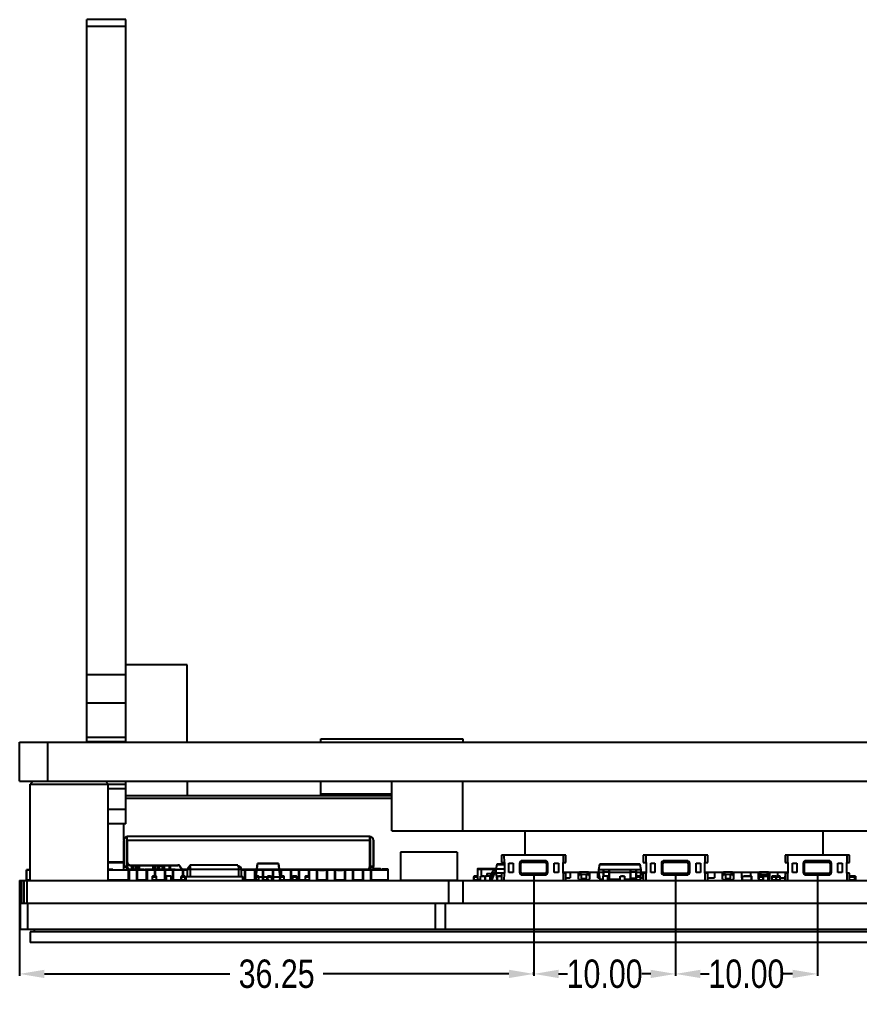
# Model space of a CAD drawing. Header units: inches. Extents: x -128 to 290, y -30 to 138.
# Drawn here: x -29.9 to 29.4, y 69.5 to 138.1 of the extents above; entities that cross this region are included whole.
import ezdxf

# ---------------------------------------------------------------- set-up
doc = ezdxf.new("R2010")
doc.units = ezdxf.units.IN
doc.header["$LTSCALE"] = 1.21
doc.header["$MEASUREMENT"] = 0
doc.header["$PDMODE"] = 3
doc.header["$PDSIZE"] = 0.3125
doc.layers.get('0').update_dxf_attribs({"linetype": 'CONTINUOUS'})
doc.layers.get('Defpoints').update_dxf_attribs({"linetype": 'CONTINUOUS'})
doc.layers.add('BODY', color=7, linetype='CONTINUOUS')
doc.layers.add('DIM', color=3, linetype='CONTINUOUS')
doc.styles.get("Standard").update_dxf_attribs({"font": 'txt', "width": 0.8})
doc.dimstyles.get("Standard").update_dxf_attribs({"dimtxt": 0.15625, "dimasz": 0.1875, "dimexe": 0.125, "dimexo": 0.0625, "dimgap": 0.09, "dimtad": 0, "dimtih": 1, "dimtoh": 1, "dimzin": 4, "dimdsep": 46, "dimtxsty": 'STANDARD', "dimblk": '_FILLED', "dimblk1": '_FILLED', "dimblk2": '_FILLED', "dimcen": 0.09, "dimazin": 1, "dimtp": 0.01, "dimtm": 0.01, "dimtfac": 1, "dimtofl": 0, "dimtmove": 0, "dimatfit": 3, "dimldrblk": '_FILLED', "dimfxl": 1, "dimtolj": 1, "dimtzin": 4, "dimarcsym": 0})

# ---------------------------------------------------------------- blocks, each defined once
blk = doc.blocks.new('_FILLED')
at = {"color": 0, "linetype": 'ByBlock'}
blk.add_solid([(0, 0), (-1, 0.167), (-1, -0.167)], dxfattribs=at)
blk = doc.blocks.new('*D24')
at = {"layer": 'Defpoints', "color": 0}
for p in [(6.38, 77.813), (16.38, 77.813), (16.38, 70.839)]:
    blk.add_point(p, dxfattribs=at)
at = {"layer": 'DIM', "color": 0, "lineweight": -2}
for p, q in [((6.38, 77.75), (6.38, 70.714)), ((16.38, 77.75), (16.38, 70.714)), ((8.13, 70.839), (8.756, 70.839)), ((14.63, 70.839), (14.003, 70.839))]:
    blk.add_line(p, q, dxfattribs=at)
at = {"layer": 'DIM', "color": 0, "lineweight": -2, "xscale": 1.75, "yscale": 1.75, "zscale": 1.75, "rotation": 180}
blk.add_blockref('_FILLED', (6.38, 70.839), dxfattribs=at)
at = {"layer": 'DIM', "color": 0, "lineweight": -2, "xscale": 1.75, "yscale": 1.75, "zscale": 1.75}
blk.add_blockref('_FILLED', (16.38, 70.839), dxfattribs=at)
at = {"layer": 'DIM', "color": 0, "insert": (11.38, 70.839), "char_height": 2, "attachment_point": 5}
blk.add_mtext('\\A1;10.00', dxfattribs=at)
blk = doc.blocks.new('*D25')
at = {"layer": 'Defpoints', "color": 0}
for p in [(16.38, 77.813), (26.38, 77.813), (26.38, 70.839)]:
    blk.add_point(p, dxfattribs=at)
at = {"layer": 'DIM', "color": 0, "lineweight": -2}
for p, q in [((16.38, 77.75), (16.38, 70.714)), ((26.38, 77.75), (26.38, 70.714)), ((18.13, 70.839), (18.756, 70.839)), ((24.63, 70.839), (24.003, 70.839))]:
    blk.add_line(p, q, dxfattribs=at)
at = {"layer": 'DIM', "color": 0, "lineweight": -2, "xscale": 1.75, "yscale": 1.75, "zscale": 1.75, "rotation": 180}
blk.add_blockref('_FILLED', (16.38, 70.839), dxfattribs=at)
at = {"layer": 'DIM', "color": 0, "lineweight": -2, "xscale": 1.75, "yscale": 1.75, "zscale": 1.75}
blk.add_blockref('_FILLED', (26.38, 70.839), dxfattribs=at)
at = {"layer": 'DIM', "color": 0, "insert": (21.38, 70.839), "char_height": 2, "attachment_point": 5}
blk.add_mtext('\\A1;10.00', dxfattribs=at)
blk = doc.blocks.new('*D26')
at = {"layer": 'Defpoints', "color": 0}
for p in [(-29.87, 77.413), (6.38, 70.839), (6.38, 70.714)]:
    blk.add_point(p, dxfattribs=at)
at = {"layer": 'DIM', "color": 0, "lineweight": -2}
for p, q in [((-29.87, 77.35), (-29.87, 70.714)), ((-28.12, 70.839), (-15.035, 70.839)), ((4.63, 70.839), (-8.455, 70.839)), ((6.38, 70.777), (6.38, 70.964))]:
    blk.add_line(p, q, dxfattribs=at)
at = {"layer": 'DIM', "color": 0, "lineweight": -2, "xscale": 1.75, "yscale": 1.75, "zscale": 1.75, "rotation": 180}
blk.add_blockref('_FILLED', (-29.87, 70.839), dxfattribs=at)
at = {"layer": 'DIM', "color": 0, "lineweight": -2, "xscale": 1.75, "yscale": 1.75, "zscale": 1.75}
blk.add_blockref('_FILLED', (6.38, 70.839), dxfattribs=at)
at = {"layer": 'DIM', "color": 0, "insert": (-11.745, 70.839), "char_height": 2, "attachment_point": 5}
blk.add_mtext('\\A1;36.25', dxfattribs=at)

msp = doc.modelspace()

# ---------------------------------------------------------------- linework, layer by layer
at = {"color": 7, "linetype": 'Continuous'}
for p, q in [((-25.12, 87.163), (-25.12, 138.089)), ((-22.37, 138.089), (-25.12, 138.089)), ((-22.37, 87.163), (-22.37, 138.089)), ((-22.37, 137.589), (-25.12, 137.589)), ((-18.06, 92.613), (-22.37, 92.613)), ((-18.06, 87.163), (-18.06, 92.613)), ((-22.37, 91.91), (-25.12, 91.91)), ((-22.37, 89.91), (-25.12, 89.91)), ((-29.87, 84.413), (-29.87, 87.163)), ((-29.87, 87.163), (62.63, 87.163)), ((-27.87, 84.413), (-27.87, 87.163)), ((-25.12, 87.513), (-22.37, 87.513)), ((-25.12, 87.213), (-22.37, 87.213)), ((-8.62, 87.163), (-8.62, 87.413)), ((-8.62, 87.413), (1.38, 87.413)), ((1.38, 87.413), (1.38, 87.163)), ((-29.87, 84.413), (62.63, 84.413)), ((-28.92, 84.413), (-29.12, 84.213)), ((-23.82, 84.413), (-23.62, 84.213)), ((-22.37, 81.413), (-22.37, 84.413)), ((-18.06, 84.413), (-18.06, 83.413)), ((-8.62, 83.413), (-8.62, 84.413)), ((-3.62, 80.913), (-3.62, 84.413)), ((1.38, 80.913), (1.38, 84.413)), ((-29.12, 77.413), (-29.12, 84.213)), ((-29.12, 84.213), (-22.37, 84.213)), ((-23.62, 77.413), (-23.62, 84.213)), ((-23.62, 83.913), (-22.37, 83.913)), ((-22.37, 83.413), (-3.62, 83.413)), ((-22.37, 83.213), (-3.62, 83.213)), ((-8.62, 83.533), (-3.62, 83.533)), ((-22.37, 82.413), (-23.62, 82.413)), ((-22.37, 81.413), (-23.62, 81.413)), ((-22.52, 80.29), (-22.52, 81.413)), ((-3.62, 80.913), (36.38, 80.913)), ((5.78, 79.213), (5.78, 80.913)), ((26.78, 79.213), (26.78, 80.913)), ((-22.525, 80.263), (-22.525, 78.351)), ((-22.52, 78.178), (-22.52, 80.228)), ((-22.325, 80.263), (-22.325, 78.413)), ((-22.32, 80.228), (-22.32, 78.213)), ((-22.275, 80.477), (-22.275, 80.513)), ((-5.175, 80.513), (-22.275, 80.513)), ((-22.275, 80.313), (-22.275, 80.477)), ((-22.275, 78.713), (-22.275, 80.313)), ((-22.275, 80.263), (-5.175, 80.263)), ((-22.27, 78.378), (-22.27, 80.313)), ((-5.17, 80.228), (-22.27, 80.228)), ((-5.175, 80.513), (-5.175, 80.478)), ((-5.175, 80.478), (-5.17, 80.478)), ((-5.175, 80.478), (-5.175, 80.313)), ((-5.175, 80.313), (-5.175, 78.413)), ((-5.17, 78.378), (-5.17, 80.478)), ((-5.125, 78.351), (-5.125, 80.263)), ((-5.12, 78.213), (-5.12, 80.228)), ((-4.925, 80.263), (-4.925, 78.413)), ((-4.92, 78.143), (-4.92, 80.228)), ((0.995, 79.413), (-3.007, 79.413)), ((-3.007, 79.413), (-3.007, 77.438)), ((0.995, 79.413), (0.995, 77.438)), ((8.655, 79.213), (4.105, 79.213)), ((4.105, 79.213), (4.105, 78.685)), ((4.31, 78.685), (4.305, 79.213)), ((8.455, 79.213), (8.449, 78.685)), ((8.655, 78.685), (8.655, 79.213)), ((18.655, 79.213), (14.105, 79.213)), ((14.105, 79.213), (14.105, 78.685)), ((14.31, 78.685), (14.305, 79.213)), ((18.455, 79.213), (18.449, 78.685)), ((18.655, 78.685), (18.655, 79.213)), ((28.655, 79.213), (24.105, 79.213)), ((24.105, 79.213), (24.105, 78.685)), ((24.31, 78.685), (24.305, 79.213)), ((28.455, 79.213), (28.449, 78.685)), ((28.655, 78.685), (28.655, 79.213)), ((-29.375, 77.448), (-29.375, 78.178)), ((-29.12, 78.178), (-29.375, 78.178)), ((-22.525, 78.713), (-23.62, 78.713)), ((-23.62, 78.696), (-22.525, 78.696)), ((-23.62, 78.213), (-23.291, 78.213)), ((-23.62, 78.178), (-21.622, 78.178)), ((-23.418, 78.213), (-23.418, 78.178)), ((-23.291, 78.178), (-23.291, 78.213)), ((-22.325, 78.413), (-22.525, 78.413)), ((-22.525, 78.213), (-22.525, 78.351)), ((-22.52, 78.378), (-22.32, 78.378)), ((-22.335, 78.178), (-22.335, 78.213)), ((-22.335, 78.213), (-21.099, 78.213)), ((-22.33, 78.178), (-22.33, 78.143)), ((-22.275, 78.713), (-22.32, 78.713)), ((-22.32, 78.696), (-22.274, 78.696)), ((-22.274, 78.678), (-22.274, 78.413)), ((-22.18, 77.448), (-22.18, 78.178)), ((-22.16, 78.178), (-22.16, 78.213)), ((-22.155, 78.178), (-22.155, 77.413)), ((-22.075, 78.513), (-18.715, 78.513)), ((-22.07, 78.478), (-18.71, 78.478)), ((-21.957, 78.478), (-21.957, 78.223)), ((-21.863, 78.223), (-21.957, 78.223)), ((-21.954, 78.223), (-21.954, 78.478)), ((-21.953, 78.218), (-21.954, 78.223)), ((-21.953, 78.468), (-21.953, 78.213)), ((-21.867, 78.468), (-21.953, 78.468)), ((-21.95, 78.468), (-21.95, 78.213)), ((-21.867, 78.478), (-21.867, 78.223)), ((-21.864, 78.223), (-21.864, 78.478)), ((-21.863, 78.218), (-21.864, 78.223)), ((-21.863, 78.468), (-21.863, 78.213)), ((-21.637, 78.468), (-21.863, 78.468)), ((-21.86, 78.468), (-21.86, 78.213)), ((-21.666, 78.478), (-21.666, 78.223)), ((-21.662, 78.468), (-21.655, 78.478)), ((-21.662, 78.213), (-21.662, 78.468)), ((-21.649, 78.473), (-21.648, 78.468)), ((-21.648, 78.468), (-21.648, 78.213)), ((-21.637, 78.478), (-21.637, 78.223)), ((-21.633, 78.223), (-21.637, 78.223)), ((-21.633, 78.213), (-21.633, 78.468)), ((-21.483, 78.468), (-21.633, 78.468)), ((-21.623, 78.478), (-21.623, 78.213)), ((-21.61, 78.213), (-21.61, 77.413)), ((-21.606, 78.178), (-20.352, 78.178)), ((-21.605, 77.413), (-21.605, 78.178)), ((-21.59, 78.178), (-21.59, 77.448)), ((-21.483, 78.213), (-21.483, 78.477)), ((-21.483, 78.463), (-21.47, 78.463)), ((-21.47, 78.453), (-21.483, 78.453)), ((-21.47, 78.478), (-21.47, 78.223)), ((-21.449, 78.223), (-21.47, 78.223)), ((-21.46, 78.223), (-21.46, 78.478)), ((-21.46, 78.213), (-21.46, 78.223)), ((-21.449, 78.213), (-21.449, 78.478)), ((-21.445, 78.478), (-21.445, 78.213)), ((-21.435, 78.178), (-21.435, 78.213)), ((-21.43, 78.143), (-21.43, 78.178)), ((-21.099, 78.178), (-21.099, 78.213)), ((-21.065, 78.178), (-21.065, 78.213)), ((-21.065, 78.213), (-20.165, 78.213)), ((-21.06, 78.178), (-21.06, 78.143)), ((-20.91, 77.448), (-20.91, 78.178)), ((-20.89, 78.178), (-20.89, 78.213)), ((-20.885, 78.178), (-20.885, 77.413)), ((-20.445, 78.213), (-20.445, 78.478)), ((-20.4, 78.468), (-20.445, 78.468)), ((-20.404, 78.473), (-20.407, 78.476)), ((-20.403, 78.468), (-20.404, 78.473)), ((-20.403, 78.213), (-20.403, 78.468)), ((-20.4, 78.213), (-20.4, 78.468)), ((-20.34, 78.213), (-20.34, 77.72)), ((-20.336, 78.178), (-19.082, 78.178)), ((-20.335, 77.718), (-20.335, 78.178)), ((-20.32, 78.178), (-20.32, 77.718)), ((-20.319, 78.478), (-20.319, 78.223)), ((-20.315, 78.223), (-20.319, 78.223)), ((-20.316, 78.223), (-20.316, 78.478)), ((-20.315, 78.218), (-20.316, 78.223)), ((-20.315, 78.468), (-20.315, 78.213)), ((-20.001, 78.468), (-20.315, 78.468)), ((-20.312, 78.468), (-20.312, 78.213)), ((-20.165, 78.178), (-20.165, 78.213)), ((-20.16, 78.143), (-20.16, 78.178)), ((-20.118, 78.478), (-20.118, 78.223)), ((-20.114, 78.468), (-20.107, 78.478)), ((-20.114, 78.188), (-20.114, 78.468)), ((-20.114, 78.188), (-20.001, 78.188)), ((-20.1, 78.188), (-20.107, 78.178)), ((-20.1, 78.468), (-20.1, 78.188)), ((-20.005, 78.477), (-20.008, 78.478)), ((-20.001, 78.468), (-20.005, 78.477)), ((-20.001, 78.188), (-20.001, 78.468)), ((-20.001, 78.463), (-19.807, 78.463)), ((-19.8, 78.453), (-20.001, 78.453)), ((-20.001, 78.213), (-19.97, 78.213)), ((-19.97, 78.178), (-19.97, 78.213)), ((-19.97, 78.203), (-19.824, 78.203)), ((-19.824, 78.193), (-19.97, 78.193)), ((-19.828, 78.178), (-19.828, 78.213)), ((-19.803, 78.462), (-19.807, 78.463)), ((-19.8, 78.453), (-19.803, 78.462)), ((-19.8, 78.213), (-19.8, 78.453)), ((-19.795, 78.178), (-19.795, 78.213)), ((-19.795, 78.213), (-18.895, 78.213)), ((-19.79, 78.178), (-19.79, 78.143)), ((-19.789, 78.213), (-19.789, 78.468)), ((-19.687, 78.468), (-19.789, 78.468)), ((-19.691, 78.473), (-19.693, 78.476)), ((-19.69, 78.468), (-19.691, 78.473)), ((-19.69, 78.213), (-19.69, 78.468)), ((-19.687, 78.468), (-19.687, 78.213)), ((-19.64, 77.448), (-19.64, 78.178)), ((-19.62, 78.178), (-19.62, 78.213)), ((-19.615, 78.178), (-19.615, 77.413)), ((-19.288, 78.213), (-19.288, 78.416)), ((-19.268, 78.416), (-19.288, 78.416)), ((-19.283, 78.213), (-19.283, 78.381)), ((-19.283, 78.381), (-19.268, 78.381)), ((-19.268, 78.233), (-19.268, 78.478)), ((-19.263, 78.478), (-19.263, 78.213)), ((-19.07, 78.213), (-19.07, 77.413)), ((-19.07, 78.178), (-18.023, 78.178)), ((-19.065, 77.413), (-19.065, 78.178)), ((-19.05, 78.178), (-19.05, 77.448)), ((-18.895, 78.178), (-18.895, 78.213)), ((-18.895, 78.198), (-18.525, 78.198)), ((-18.89, 78.143), (-18.89, 78.178)), ((-18.868, 78.178), (-18.868, 78.198)), ((-18.863, 78.198), (-18.863, 78.178)), ((-18.787, 78.178), (-18.787, 78.198)), ((-18.787, 78.188), (-18.783, 78.188)), ((-18.783, 78.198), (-18.783, 78.188)), ((-18.558, 78.178), (-18.558, 78.198)), ((-18.525, 78.178), (-18.525, 78.213)), ((-18.525, 78.213), (-4.925, 78.213)), ((-18.52, 78.178), (-18.52, 78.143)), ((-18.468, 78.244), (-18.468, 78.213)), ((-18.463, 78.239), (-18.463, 78.213)), ((-18.37, 77.718), (-18.37, 78.178)), ((-18.35, 78.178), (-18.35, 78.213)), ((-18.345, 78.178), (-18.345, 77.718)), ((-18.02, 77.713), (-18.02, 78.213)), ((-17.874, 78.513), (-17.874, 78.398)), ((-14.474, 78.513), (-17.874, 78.513)), ((-17.82, 77.713), (-17.82, 78.413)), ((-14.474, 78.513), (-14.474, 78.413)), ((-14.474, 78.413), (-14.42, 78.413)), ((-14.42, 77.713), (-14.42, 78.413)), ((-14.22, 77.713), (-14.22, 78.213)), ((-14.213, 78.178), (-14.002, 78.178)), ((-13.99, 78.213), (-13.99, 77.413)), ((-13.99, 78.178), (-12.732, 78.178)), ((-13.985, 77.413), (-13.985, 78.178)), ((-13.97, 78.178), (-13.97, 77.448)), ((-13.815, 78.178), (-13.815, 78.213)), ((-13.81, 78.143), (-13.81, 78.178)), ((-13.445, 78.178), (-13.445, 78.213)), ((-13.44, 78.178), (-13.44, 78.143)), ((-13.29, 77.708), (-13.29, 78.178)), ((-13.27, 78.178), (-13.27, 78.213)), ((-13.265, 78.178), (-13.265, 77.718)), ((-12.72, 78.213), (-12.72, 77.413)), ((-12.72, 78.178), (-11.462, 78.178)), ((-12.715, 77.413), (-12.715, 78.178)), ((-12.7, 78.178), (-12.7, 77.448)), ((-12.545, 78.178), (-12.545, 78.213)), ((-12.54, 78.143), (-12.54, 78.178)), ((-12.426, 78.613), (-12.288, 78.613)), ((-12.175, 78.178), (-12.175, 78.213)), ((-12.17, 78.178), (-12.17, 78.143)), ((-12.02, 77.448), (-12.02, 78.178)), ((-12, 78.178), (-12, 78.213)), ((-11.995, 78.178), (-11.995, 77.413)), ((-11.45, 78.213), (-11.45, 77.718)), ((-11.45, 78.178), (-10.192, 78.178)), ((-11.445, 77.718), (-11.445, 78.178)), ((-11.43, 78.178), (-11.43, 77.718)), ((-11.275, 78.178), (-11.275, 78.213)), ((-11.27, 78.143), (-11.27, 78.178)), ((-10.905, 78.178), (-10.905, 78.213)), ((-10.9, 78.178), (-10.9, 78.143)), ((-10.75, 77.448), (-10.75, 78.178)), ((-10.73, 78.178), (-10.73, 78.213)), ((-10.725, 78.178), (-10.725, 77.413)), ((-10.18, 78.213), (-10.18, 77.413)), ((-10.18, 78.178), (-8.922, 78.178)), ((-10.175, 77.413), (-10.175, 78.178)), ((-10.16, 78.178), (-10.16, 77.448)), ((-10.005, 78.178), (-10.005, 78.213)), ((-10, 78.143), (-10, 78.178)), ((-9.635, 78.178), (-9.635, 78.213)), ((-9.63, 78.178), (-9.63, 78.143)), ((-9.48, 77.718), (-9.48, 78.178)), ((-9.46, 78.178), (-9.46, 78.213)), ((-9.455, 78.178), (-9.455, 77.718)), ((-8.91, 78.213), (-8.91, 77.413)), ((-8.91, 78.178), (-7.652, 78.178)), ((-8.905, 77.413), (-8.905, 78.178)), ((-8.89, 78.178), (-8.89, 77.448)), ((-8.735, 78.178), (-8.735, 78.213)), ((-8.73, 78.143), (-8.73, 78.178)), ((-8.365, 78.178), (-8.365, 78.213)), ((-8.36, 78.178), (-8.36, 78.143)), ((-8.21, 77.448), (-8.21, 78.178)), ((-8.19, 78.178), (-8.19, 78.213)), ((-8.185, 78.178), (-8.185, 77.413)), ((-7.64, 78.213), (-7.64, 77.413)), ((-7.64, 78.178), (-6.382, 78.178)), ((-7.635, 77.413), (-7.635, 78.178)), ((-7.62, 78.178), (-7.62, 77.448)), ((-7.465, 78.178), (-7.465, 78.213)), ((-7.46, 78.143), (-7.46, 78.178)), ((-7.095, 78.178), (-7.095, 78.213)), ((-7.09, 78.178), (-7.09, 78.143)), ((-6.94, 77.448), (-6.94, 78.178)), ((-6.92, 78.178), (-6.92, 78.213)), ((-6.915, 78.178), (-6.915, 77.413)), ((-6.37, 78.213), (-6.37, 77.413)), ((-6.37, 78.178), (-5.112, 78.178)), ((-6.365, 77.413), (-6.365, 78.178)), ((-6.35, 78.178), (-6.35, 77.448)), ((-6.195, 78.178), (-6.195, 78.213)), ((-6.19, 78.143), (-6.19, 78.178)), ((-5.825, 78.178), (-5.825, 78.213)), ((-5.82, 78.178), (-5.82, 78.143)), ((-5.67, 77.448), (-5.67, 78.178)), ((-5.65, 78.178), (-5.65, 78.213)), ((-5.645, 78.178), (-5.645, 77.413)), ((-5.125, 78.238), (-5.231, 78.238)), ((-4.925, 78.413), (-5.125, 78.413)), ((-5.125, 78.213), (-5.125, 78.351)), ((-5.12, 78.378), (-4.92, 78.378)), ((-5.1, 78.213), (-5.1, 77.413)), ((-5.1, 78.178), (-3.875, 78.178)), ((-5.095, 77.413), (-5.095, 78.178)), ((-5.08, 78.178), (-5.08, 77.448)), ((-4.925, 78.178), (-4.925, 78.213)), ((-4.711, 78.238), (-4.92, 78.238)), ((-4.92, 78.208), (-4.711, 78.208)), ((-4.441, 78.248), (-4.711, 78.248)), ((-4.711, 78.248), (-4.711, 78.238)), ((-4.711, 78.238), (-4.711, 78.218)), ((-4.711, 78.218), (-4.411, 78.218)), ((-4.711, 78.218), (-4.711, 78.178)), ((-4.441, 78.248), (-4.441, 78.218)), ((-4.441, 78.218), (-4.441, 78.178)), ((-4.411, 78.178), (-4.411, 78.218)), ((-3.875, 78.213), (-4.325, 78.213)), ((-4.325, 78.178), (-4.325, 78.213)), ((-3.875, 78.178), (-3.875, 78.213)), ((-3.875, 77.448), (-3.875, 78.178)), ((-3.87, 77.413), (-3.87, 78.178)), ((2.41, 78.218), (2.71, 78.218)), ((2.41, 78.218), (2.41, 77.718)), ((2.71, 78.248), (2.44, 78.248)), ((2.44, 78.218), (2.44, 78.248)), ((2.44, 77.708), (2.44, 78.218)), ((2.71, 78.238), (2.71, 78.248)), ((3.71, 78.238), (2.71, 78.238)), ((2.71, 78.218), (2.71, 78.238)), ((2.71, 77.738), (2.71, 78.218)), ((2.71, 78.208), (3.707, 78.208)), ((3.707, 78.163), (3.668, 78.163)), ((3.668, 78.153), (3.668, 78.163)), ((3.771, 78.543), (3.707, 78.213)), ((3.707, 78.213), (3.707, 77.963)), ((3.732, 78.213), (3.707, 78.213)), ((3.714, 78.248), (3.71, 78.248)), ((3.71, 78.248), (3.71, 78.238)), ((3.71, 78.238), (3.71, 78.227)), ((3.732, 78.213), (3.796, 78.543)), ((4.312, 78.213), (3.732, 78.213)), ((3.732, 77.963), (3.732, 78.213)), ((3.771, 78.543), (3.796, 78.543)), ((4.311, 78.563), (3.796, 78.563)), ((3.796, 78.543), (3.796, 78.563)), ((3.796, 78.543), (4.311, 78.543)), ((4.105, 78.685), (4.31, 78.685)), ((4.31, 78.685), (4.31, 77.941)), ((4.63, 78.638), (4.93, 78.638)), ((4.63, 77.988), (4.63, 78.638)), ((4.93, 78.638), (4.93, 77.988)), ((5.38, 78.613), (5.48, 78.613)), ((5.38, 78.613), (5.38, 78.013)), ((5.48, 78.013), (5.48, 78.613)), ((7.18, 78.813), (5.58, 78.813)), ((5.58, 78.713), (5.58, 78.813)), ((5.58, 78.713), (7.18, 78.713)), ((7.18, 78.813), (7.18, 78.713)), ((7.28, 78.613), (7.38, 78.613)), ((7.28, 78.613), (7.28, 78.013)), ((7.38, 78.013), (7.38, 78.613)), ((7.83, 78.638), (8.13, 78.638)), ((7.83, 77.988), (7.83, 78.638)), ((8.13, 78.638), (8.13, 77.988)), ((8.448, 78.685), (8.655, 78.685)), ((8.448, 77.941), (8.448, 78.685)), ((11.027, 78.543), (10.953, 78.163)), ((10.953, 78.163), (10.953, 78.013)), ((10.978, 78.163), (10.953, 78.163)), ((10.978, 78.163), (11.052, 78.543)), ((13.928, 78.163), (10.978, 78.163)), ((10.978, 78.013), (10.978, 78.163)), ((11.027, 78.543), (11.052, 78.543)), ((13.855, 78.563), (11.052, 78.563)), ((11.052, 78.543), (11.052, 78.563)), ((11.052, 78.543), (13.855, 78.543)), ((11.313, 77.738), (11.313, 78.163)), ((11.693, 78.163), (11.693, 77.523)), ((13.213, 77.523), (13.213, 78.163)), ((13.593, 78.163), (13.593, 77.523)), ((13.855, 78.563), (13.855, 78.543)), ((13.855, 78.543), (13.929, 78.163)), ((13.855, 78.543), (13.88, 78.543)), ((13.953, 78.163), (13.88, 78.543)), ((13.928, 78.163), (13.928, 78.013)), ((13.953, 78.163), (13.929, 78.163)), ((13.953, 78.013), (13.953, 78.163)), ((14.105, 78.685), (14.31, 78.685)), ((14.31, 78.685), (14.31, 77.941)), ((14.63, 78.638), (14.93, 78.638)), ((14.63, 77.988), (14.63, 78.638)), ((14.93, 78.638), (14.93, 77.988)), ((15.38, 78.613), (15.48, 78.613)), ((15.38, 78.613), (15.38, 78.013)), ((15.48, 78.013), (15.48, 78.613)), ((17.18, 78.813), (15.58, 78.813)), ((15.58, 78.713), (15.58, 78.813)), ((15.58, 78.713), (17.18, 78.713)), ((17.18, 78.813), (17.18, 78.713)), ((17.28, 78.613), (17.38, 78.613)), ((17.28, 78.613), (17.28, 78.013)), ((17.38, 78.013), (17.38, 78.613)), ((17.83, 78.638), (18.13, 78.638)), ((17.83, 77.988), (17.83, 78.638)), ((18.13, 78.638), (18.13, 77.988)), ((18.448, 78.685), (18.655, 78.685)), ((18.448, 77.941), (18.448, 78.685)), ((24.105, 78.685), (24.31, 78.685)), ((24.31, 78.685), (24.31, 77.941)), ((24.63, 78.638), (24.93, 78.638)), ((24.63, 77.988), (24.63, 78.638)), ((24.93, 78.638), (24.93, 77.988)), ((25.38, 78.613), (25.48, 78.613)), ((25.38, 78.613), (25.38, 78.013)), ((25.48, 78.013), (25.48, 78.613)), ((27.18, 78.813), (25.58, 78.813)), ((25.58, 78.713), (25.58, 78.813)), ((25.58, 78.713), (27.18, 78.713)), ((27.18, 78.813), (27.18, 78.713)), ((27.28, 78.613), (27.38, 78.613)), ((27.28, 78.613), (27.28, 78.013)), ((27.38, 78.013), (27.38, 78.613)), ((27.83, 78.638), (28.13, 78.638)), ((27.83, 77.988), (27.83, 78.638)), ((28.13, 78.638), (28.13, 77.988)), ((28.448, 78.685), (28.655, 78.685)), ((28.448, 77.941), (28.448, 78.685)), ((-29.37, 77.413), (-29.37, 78.143)), ((-29.12, 78.143), (-29.37, 78.143)), ((-22.33, 78.143), (-23.62, 78.143)), ((-21.06, 78.143), (-21.43, 78.143)), ((-20.518, 77.687), (-20.518, 77.443)), ((-20.518, 77.687), (-20.213, 77.687)), ((-20.488, 77.687), (-20.488, 77.718)), ((-20.244, 77.718), (-20.488, 77.718)), ((-20.488, 77.443), (-20.488, 77.687)), ((-20.422, 77.718), (-20.422, 77.72)), ((-20.422, 77.72), (-20.315, 77.72)), ((-20.378, 77.718), (-20.378, 77.72)), ((-20.36, 77.72), (-20.36, 77.718)), ((-20.315, 77.72), (-20.315, 77.718)), ((-20.244, 77.718), (-20.244, 77.687)), ((-20.244, 77.687), (-20.244, 77.443)), ((-20.213, 77.443), (-20.213, 77.687)), ((-19.79, 78.143), (-20.16, 78.143)), ((-19.504, 77.413), (-19.504, 77.738)), ((-19.174, 77.738), (-19.504, 77.738)), ((-19.412, 77.738), (-19.412, 77.748)), ((-19.412, 77.748), (-19.254, 77.748)), ((-19.408, 77.738), (-19.408, 77.748)), ((-19.258, 77.738), (-19.258, 77.748)), ((-19.254, 77.738), (-19.254, 77.748)), ((-19.174, 77.413), (-19.174, 77.738)), ((-18.52, 78.143), (-18.89, 78.143)), ((-18.492, 77.687), (-18.492, 77.443)), ((-18.492, 77.687), (-18.187, 77.687)), ((-18.462, 77.687), (-18.462, 77.718)), ((-18.218, 77.718), (-18.462, 77.718)), ((-18.462, 77.443), (-18.462, 77.687)), ((-18.396, 77.718), (-18.396, 77.72)), ((-18.396, 77.72), (-18.289, 77.72)), ((-18.352, 77.718), (-18.352, 77.72)), ((-18.334, 77.72), (-18.334, 77.718)), ((-18.289, 77.72), (-18.289, 77.718)), ((-18.218, 77.718), (-18.218, 77.687)), ((-18.218, 77.687), (-18.218, 77.443)), ((-18.187, 77.443), (-18.187, 77.687)), ((-18.12, 77.413), (-18.12, 77.713)), ((-18.12, 77.713), (-14.12, 77.713)), ((-14.12, 77.413), (-14.12, 77.713)), ((-13.44, 78.143), (-13.81, 78.143)), ((-13.298, 77.687), (-13.298, 77.443)), ((-13.298, 77.687), (-13.298, 77.443)), ((-13.298, 77.687), (-12.993, 77.687)), ((-13.268, 77.687), (-13.268, 77.718)), ((-13.024, 77.718), (-13.268, 77.718)), ((-13.268, 77.443), (-13.268, 77.687)), ((-13.203, 77.718), (-13.203, 77.72)), ((-13.203, 77.72), (-13.089, 77.72)), ((-13.196, 77.72), (-13.196, 77.718)), ((-13.195, 77.72), (-13.195, 77.718)), ((-13.186, 77.72), (-13.186, 77.718)), ((-13.177, 77.718), (-13.177, 77.72)), ((-13.089, 77.72), (-13.089, 77.718)), ((-13.024, 77.718), (-13.024, 77.687)), ((-13.024, 77.687), (-13.024, 77.443)), ((-12.993, 77.443), (-12.993, 77.687)), ((-12.17, 78.143), (-12.54, 78.143)), ((-12.421, 77.413), (-12.421, 77.738)), ((-12.421, 77.738), (-12.091, 77.738)), ((-12.308, 77.513), (-12.408, 77.513)), ((-12.34, 77.738), (-12.34, 77.748)), ((-12.34, 77.748), (-12.182, 77.748)), ((-12.261, 77.738), (-12.261, 77.748)), ((-12.182, 77.738), (-12.182, 77.748)), ((-12.091, 77.413), (-12.091, 77.738)), ((-11.518, 77.687), (-11.213, 77.687)), ((-11.518, 77.687), (-11.518, 77.443)), ((-11.243, 77.718), (-11.487, 77.718)), ((-11.487, 77.687), (-11.487, 77.718)), ((-11.487, 77.443), (-11.487, 77.687)), ((-11.415, 77.72), (-11.309, 77.72)), ((-11.415, 77.72), (-11.415, 77.718)), ((-11.414, 77.72), (-11.414, 77.718)), ((-11.405, 77.72), (-11.405, 77.718)), ((-11.397, 77.718), (-11.397, 77.72)), ((-11.309, 77.72), (-11.309, 77.718)), ((-10.9, 78.143), (-11.27, 78.143)), ((-11.243, 77.718), (-11.243, 77.687)), ((-11.243, 77.687), (-11.243, 77.443)), ((-11.213, 77.443), (-11.213, 77.687)), ((-10.627, 77.687), (-10.322, 77.687)), ((-10.627, 77.687), (-10.627, 77.443)), ((-10.627, 77.687), (-10.627, 77.443)), ((-10.353, 77.718), (-10.597, 77.718)), ((-10.597, 77.687), (-10.597, 77.718)), ((-10.597, 77.443), (-10.597, 77.687)), ((-10.532, 77.72), (-10.418, 77.72)), ((-10.532, 77.718), (-10.532, 77.72)), ((-10.525, 77.72), (-10.525, 77.718)), ((-10.524, 77.72), (-10.524, 77.718)), ((-10.515, 77.72), (-10.515, 77.718)), ((-10.506, 77.718), (-10.506, 77.72)), ((-10.418, 77.72), (-10.418, 77.718)), ((-10.353, 77.718), (-10.353, 77.687)), ((-10.353, 77.687), (-10.353, 77.443)), ((-10.322, 77.443), (-10.322, 77.687)), ((-9.63, 78.143), (-10, 78.143)), ((-9.737, 77.687), (-9.432, 77.687)), ((-9.737, 77.687), (-9.737, 77.443)), ((-9.737, 77.687), (-9.737, 77.443)), ((-9.463, 77.718), (-9.706, 77.718)), ((-9.706, 77.687), (-9.706, 77.718)), ((-9.706, 77.443), (-9.706, 77.687)), ((-9.641, 77.72), (-9.528, 77.72)), ((-9.641, 77.718), (-9.641, 77.72)), ((-9.635, 77.72), (-9.635, 77.718)), ((-9.633, 77.72), (-9.633, 77.718)), ((-9.625, 77.72), (-9.625, 77.718)), ((-9.616, 77.718), (-9.616, 77.72)), ((-9.528, 77.72), (-9.528, 77.718)), ((-9.463, 77.718), (-9.463, 77.687)), ((-9.463, 77.687), (-9.463, 77.443)), ((-9.432, 77.443), (-9.432, 77.687)), ((-8.73, 78.143), (-8.36, 78.143)), ((-7.46, 78.143), (-7.09, 78.143)), ((-5.82, 78.143), (-6.19, 78.143)), ((-3.87, 78.143), (-4.92, 78.143)), ((2.144, 77.687), (2.449, 77.687)), ((2.144, 77.687), (2.144, 77.443)), ((2.418, 77.718), (2.174, 77.718)), ((2.174, 77.687), (2.174, 77.718)), ((2.174, 77.443), (2.174, 77.687)), ((2.24, 77.72), (2.353, 77.72)), ((2.24, 77.718), (2.24, 77.72)), ((2.246, 77.72), (2.246, 77.718)), ((2.247, 77.72), (2.247, 77.718)), ((2.256, 77.72), (2.256, 77.718)), ((2.265, 77.718), (2.265, 77.72)), ((2.353, 77.72), (2.353, 77.718)), ((2.418, 77.718), (2.418, 77.687)), ((2.418, 77.687), (2.418, 77.443)), ((2.449, 77.443), (2.449, 77.687)), ((2.639, 77.738), (2.969, 77.738)), ((2.639, 77.413), (2.639, 77.738)), ((2.719, 77.748), (2.877, 77.748)), ((2.719, 77.738), (2.719, 77.748)), ((2.798, 77.738), (2.798, 77.748)), ((2.877, 77.738), (2.877, 77.748)), ((2.969, 77.413), (2.969, 77.738)), ((3.303, 77.738), (2.973, 77.738)), ((2.973, 77.413), (2.973, 77.738)), ((3.065, 77.748), (3.222, 77.748)), ((3.065, 77.738), (3.065, 77.748)), ((3.069, 77.738), (3.069, 77.748)), ((3.074, 77.913), (3.434, 77.913)), ((3.074, 77.913), (3.074, 77.748)), ((3.219, 77.738), (3.219, 77.748)), ((3.222, 77.738), (3.222, 77.748)), ((3.303, 77.413), (3.303, 77.738)), ((3.476, 78.028), (3.312, 77.577)), ((3.321, 77.574), (3.312, 77.577)), ((3.321, 77.574), (3.485, 78.025)), ((3.607, 77.98), (3.443, 77.529)), ((3.453, 77.526), (3.443, 77.529)), ((3.453, 77.526), (3.617, 77.977)), ((3.476, 78.028), (3.485, 78.025)), ((3.593, 77.913), (3.716, 77.913)), ((3.607, 77.98), (3.617, 77.977)), ((3.668, 78.153), (3.707, 78.153)), ((3.707, 78.023), (3.668, 78.023)), ((3.668, 78.013), (3.668, 78.023)), ((3.668, 78.013), (3.707, 78.013)), ((3.707, 77.963), (3.792, 77.484)), ((3.732, 77.963), (3.707, 77.963)), ((3.71, 77.948), (3.71, 77.913)), ((3.732, 77.963), (4.31, 77.963)), ((3.816, 77.487), (3.732, 77.963)), ((3.816, 77.484), (3.792, 77.484)), ((3.816, 77.738), (4.105, 77.738)), ((3.816, 77.413), (3.816, 77.738)), ((3.897, 77.748), (4.054, 77.748)), ((3.897, 77.738), (3.897, 77.748)), ((3.976, 77.738), (3.976, 77.748)), ((4.054, 77.738), (4.054, 77.748)), ((4.31, 77.941), (4.105, 77.941)), ((4.105, 77.941), (4.105, 77.413)), ((4.305, 77.413), (4.31, 77.941)), ((4.93, 77.988), (4.63, 77.988)), ((5.48, 78.013), (5.38, 78.013)), ((7.18, 77.913), (5.58, 77.913)), ((5.58, 77.813), (5.58, 77.913)), ((5.58, 77.813), (7.18, 77.813)), ((7.18, 77.913), (7.18, 77.813)), ((7.38, 78.013), (7.28, 78.013)), ((8.13, 77.988), (7.83, 77.988)), ((8.448, 78.013), (9.6, 78.013)), ((8.655, 77.941), (8.448, 77.941)), ((8.449, 77.941), (8.455, 77.413)), ((8.655, 77.413), (8.655, 77.941)), ((8.655, 77.613), (8.96, 77.613)), ((8.96, 78.013), (8.96, 77.613)), ((9.53, 77.513), (9.53, 78.007)), ((9.6, 77.764), (9.531, 77.763)), ((9.531, 77.513), (9.6, 77.514)), ((10.24, 78.013), (10.953, 78.013)), ((10.329, 77.763), (10.24, 77.764)), ((10.24, 77.514), (10.329, 77.513)), ((10.33, 77.513), (10.33, 78.007)), ((10.9, 77.613), (10.9, 78.013)), ((10.9, 77.613), (11.024, 77.613)), ((10.953, 78.013), (11.047, 77.484)), ((10.978, 78.013), (10.953, 78.013)), ((10.978, 78.013), (11.303, 78.013)), ((11.071, 77.484), (10.978, 78.013)), ((11.071, 77.484), (11.047, 77.484)), ((11.282, 77.484), (11.071, 77.484)), ((11.071, 77.463), (11.071, 77.484)), ((11.612, 77.738), (11.282, 77.738)), ((11.282, 77.413), (11.282, 77.738)), ((11.303, 78.153), (11.303, 77.738)), ((11.303, 78.025), (11.313, 78.028)), ((11.313, 78.028), (11.693, 78.028)), ((11.374, 77.748), (11.531, 77.748)), ((11.374, 77.738), (11.374, 77.748)), ((11.377, 77.738), (11.377, 77.748)), ((11.527, 77.738), (11.527, 77.748)), ((11.531, 77.738), (11.531, 77.748)), ((11.612, 77.413), (11.612, 77.738)), ((11.612, 77.577), (11.693, 77.577)), ((11.693, 77.541), (11.612, 77.541)), ((11.693, 77.533), (11.612, 77.533)), ((11.612, 77.523), (11.693, 77.523)), ((11.693, 78.028), (11.703, 78.025)), ((11.703, 77.574), (11.693, 77.577)), ((11.693, 77.523), (11.693, 77.413)), ((11.693, 77.523), (11.703, 77.523)), ((11.703, 77.413), (11.703, 78.153)), ((11.703, 78.013), (13.203, 78.013)), ((12.483, 77.484), (11.703, 77.484)), ((12.483, 77.738), (12.813, 77.738)), ((12.483, 77.413), (12.483, 77.738)), ((12.564, 77.748), (12.721, 77.748)), ((12.564, 77.738), (12.564, 77.748)), ((12.643, 77.738), (12.643, 77.748)), ((12.721, 77.738), (12.721, 77.748)), ((12.813, 77.413), (12.813, 77.738)), ((13.203, 77.484), (12.813, 77.484)), ((13.203, 78.153), (13.203, 77.413)), ((13.203, 78.025), (13.213, 78.028)), ((13.213, 77.577), (13.203, 77.574)), ((13.203, 77.523), (13.213, 77.523)), ((13.213, 78.028), (13.593, 78.028)), ((13.213, 77.577), (13.593, 77.577)), ((13.593, 77.541), (13.213, 77.541)), ((13.593, 77.533), (13.213, 77.533)), ((13.213, 77.523), (13.593, 77.523)), ((13.213, 77.413), (13.213, 77.523)), ((13.593, 78.028), (13.603, 78.025)), ((13.603, 77.574), (13.593, 77.577)), ((13.593, 77.523), (13.593, 77.413)), ((13.593, 77.523), (13.603, 77.523)), ((13.603, 77.413), (13.603, 78.153)), ((13.603, 78.013), (13.928, 78.013)), ((13.608, 77.484), (13.603, 77.484)), ((13.608, 77.687), (13.913, 77.687)), ((13.608, 77.687), (13.608, 77.443)), ((13.882, 77.718), (13.638, 77.718)), ((13.638, 77.687), (13.638, 77.718)), ((13.638, 77.443), (13.638, 77.687)), ((13.71, 77.72), (13.817, 77.72)), ((13.71, 77.72), (13.71, 77.718)), ((13.712, 77.72), (13.712, 77.718)), ((13.72, 77.72), (13.72, 77.718)), ((13.729, 77.718), (13.729, 77.72)), ((13.817, 77.72), (13.817, 77.718)), ((13.929, 78.013), (13.877, 77.718)), ((13.882, 77.718), (13.882, 77.687)), ((13.882, 77.687), (13.882, 77.443)), ((13.9, 77.712), (13.953, 78.013)), ((13.913, 77.443), (13.913, 77.687)), ((13.913, 77.613), (14.04, 77.613)), ((13.953, 78.013), (13.929, 78.013)), ((13.953, 78.013), (14.311, 78.013)), ((14.04, 78.013), (14.04, 77.613)), ((14.31, 77.941), (14.105, 77.941)), ((14.105, 77.941), (14.105, 77.413)), ((14.305, 77.413), (14.31, 77.941)), ((14.93, 77.988), (14.63, 77.988)), ((15.48, 78.013), (15.38, 78.013)), ((17.18, 77.913), (15.58, 77.913)), ((15.58, 77.813), (15.58, 77.913)), ((15.58, 77.813), (17.18, 77.813)), ((17.18, 77.913), (17.18, 77.813)), ((17.38, 78.013), (17.28, 78.013)), ((18.13, 77.988), (17.83, 77.988)), ((18.448, 78.013), (19.76, 78.013)), ((18.655, 77.941), (18.448, 77.941)), ((18.449, 77.941), (18.455, 77.413)), ((18.52, 77.941), (18.52, 78.013)), ((18.655, 77.413), (18.655, 77.941)), ((18.655, 77.613), (19.12, 77.613)), ((19.12, 78.013), (19.12, 77.613)), ((19.69, 77.513), (19.69, 78.007)), ((19.76, 77.764), (19.691, 77.763)), ((19.691, 77.513), (19.76, 77.514)), ((20.4, 78.013), (22.3, 78.013)), ((20.489, 77.763), (20.4, 77.764)), ((20.4, 77.514), (20.489, 77.513)), ((20.49, 77.513), (20.49, 78.007)), ((21.06, 77.613), (21.06, 78.013)), ((21.06, 77.613), (21.077, 77.613)), ((21.077, 77.738), (21.757, 77.738)), ((21.077, 77.413), (21.077, 77.738)), ((21.732, 77.713), (21.102, 77.713)), ((21.102, 77.438), (21.102, 77.713)), ((21.127, 77.738), (21.127, 77.713)), ((21.177, 77.713), (21.177, 77.738)), ((21.213, 77.748), (21.621, 77.748)), ((21.213, 77.738), (21.213, 77.748)), ((21.263, 77.738), (21.263, 77.748)), ((21.315, 77.738), (21.315, 77.748)), ((21.328, 77.738), (21.328, 77.748)), ((21.43, 77.738), (21.43, 77.748)), ((21.444, 77.738), (21.444, 77.748)), ((21.494, 77.738), (21.494, 77.748)), ((21.546, 77.738), (21.546, 77.748)), ((21.571, 77.738), (21.571, 77.748)), ((21.582, 77.738), (21.582, 77.748)), ((21.605, 77.738), (21.605, 77.748)), ((21.619, 77.738), (21.619, 77.748)), ((21.621, 77.738), (21.621, 77.748)), ((21.657, 77.713), (21.657, 77.738)), ((21.66, 78.013), (21.66, 77.738)), ((21.707, 77.738), (21.707, 77.713)), ((21.732, 77.438), (21.732, 77.713)), ((21.757, 77.413), (21.757, 77.738)), ((21.757, 77.413), (21.757, 77.738)), ((22.23, 77.513), (22.23, 78.007)), ((22.3, 77.764), (22.231, 77.763)), ((22.231, 77.513), (22.257, 77.514)), ((22.257, 77.687), (22.562, 77.687)), ((22.257, 77.687), (22.257, 77.443)), ((22.531, 77.718), (22.287, 77.718)), ((22.287, 77.687), (22.287, 77.718)), ((22.287, 77.443), (22.287, 77.687)), ((22.359, 77.72), (22.466, 77.72)), ((22.359, 77.72), (22.359, 77.718)), ((22.361, 77.72), (22.361, 77.718)), ((22.369, 77.72), (22.369, 77.718)), ((22.378, 77.718), (22.378, 77.72)), ((22.466, 77.72), (22.466, 77.718)), ((22.531, 77.718), (22.531, 77.687)), ((22.531, 77.687), (22.531, 77.443)), ((22.562, 77.443), (22.562, 77.687)), ((22.584, 77.738), (22.914, 77.738)), ((22.584, 77.413), (22.584, 77.738)), ((22.665, 77.748), (22.822, 77.748)), ((22.665, 77.738), (22.665, 77.748)), ((22.744, 77.738), (22.744, 77.748)), ((22.822, 77.738), (22.822, 77.748)), ((22.914, 77.413), (22.914, 77.738)), ((22.914, 77.514), (23.029, 77.513)), ((22.94, 78.013), (24.311, 78.013)), ((23.029, 77.763), (22.94, 77.764)), ((23.03, 77.513), (23.03, 78.007)), ((23.171, 77.687), (23.767, 77.687)), ((23.171, 77.687), (23.171, 77.443)), ((23.446, 77.718), (23.202, 77.718)), ((23.202, 77.687), (23.202, 77.718)), ((23.202, 77.443), (23.202, 77.687)), ((23.273, 77.72), (23.38, 77.72)), ((23.273, 77.72), (23.273, 77.718)), ((23.275, 77.72), (23.275, 77.718)), ((23.284, 77.72), (23.284, 77.718)), ((23.292, 77.718), (23.292, 77.72)), ((23.38, 77.72), (23.38, 77.718)), ((23.446, 77.718), (23.446, 77.687)), ((23.446, 77.687), (23.446, 77.443)), ((23.462, 77.687), (23.462, 77.443)), ((23.737, 77.718), (23.493, 77.718)), ((23.493, 77.687), (23.493, 77.718)), ((23.493, 77.443), (23.493, 77.687)), ((23.558, 77.72), (23.665, 77.72)), ((23.558, 77.718), (23.558, 77.72)), ((23.6, 77.718), (23.6, 78.013)), ((23.603, 77.718), (23.603, 77.72)), ((23.621, 77.72), (23.621, 77.718)), ((23.665, 77.72), (23.665, 77.718)), ((23.737, 77.718), (23.737, 77.687)), ((23.737, 77.687), (23.737, 77.443)), ((23.767, 77.443), (23.767, 77.687)), ((23.767, 77.613), (24.086, 77.613)), ((24.086, 77.687), (24.105, 77.687)), ((24.086, 77.687), (24.086, 77.443)), ((24.31, 77.941), (24.105, 77.941)), ((24.105, 77.941), (24.105, 77.413)), ((24.2, 78.013), (24.2, 77.941)), ((24.305, 77.413), (24.31, 77.941)), ((24.93, 77.988), (24.63, 77.988)), ((25.48, 78.013), (25.38, 78.013)), ((27.18, 77.913), (25.58, 77.913)), ((25.58, 77.813), (25.58, 77.913)), ((25.58, 77.813), (27.18, 77.813)), ((27.18, 77.913), (27.18, 77.813)), ((27.38, 78.013), (27.28, 78.013)), ((28.13, 77.988), (27.83, 77.988)), ((28.655, 77.941), (28.448, 77.941)), ((28.449, 77.941), (28.455, 77.413)), ((28.655, 77.413), (28.655, 77.941)), ((28.655, 77.748), (28.887, 77.748)), ((28.655, 77.738), (29.098, 77.738)), ((29.033, 77.718), (28.655, 77.718)), ((28.655, 77.687), (29.063, 77.687)), ((28.656, 77.738), (28.656, 77.748)), ((28.661, 77.72), (28.752, 77.72)), ((28.661, 77.72), (28.661, 77.718)), ((28.67, 77.738), (28.67, 77.748)), ((28.698, 77.718), (28.698, 77.72)), ((28.735, 77.718), (28.735, 77.72)), ((28.752, 77.72), (28.752, 77.718)), ((28.765, 77.72), (28.856, 77.72)), ((28.765, 77.72), (28.765, 77.718)), ((28.772, 77.738), (28.772, 77.748)), ((28.785, 77.738), (28.785, 77.748)), ((28.801, 77.72), (28.801, 77.718)), ((28.835, 77.738), (28.835, 77.748)), ((28.839, 77.72), (28.839, 77.718)), ((28.842, 77.718), (28.842, 77.72)), ((28.856, 77.718), (28.856, 77.72)), ((28.865, 77.72), (28.958, 77.72)), ((28.865, 77.72), (28.865, 77.718)), ((28.887, 77.738), (28.887, 77.748)), ((28.902, 77.718), (28.902, 77.72)), ((28.924, 77.748), (28.96, 77.748)), ((28.924, 77.738), (28.924, 77.748)), ((28.939, 77.718), (28.939, 77.72)), ((28.947, 77.738), (28.947, 77.748)), ((28.947, 77.72), (28.947, 77.718)), ((28.958, 77.72), (28.958, 77.718)), ((28.96, 77.738), (28.96, 77.748)), ((28.998, 77.718), (28.998, 77.738)), ((29.002, 77.718), (29.002, 77.693)), ((29.002, 77.717), (29.002, 77.718)), ((29.002, 77.707), (29.002, 77.705)), ((29.002, 77.705), (29.002, 77.7)), ((29.002, 77.7), (29.002, 77.694)), ((29.002, 77.694), (29.002, 77.443)), ((29.033, 77.718), (29.033, 77.687)), ((29.033, 77.687), (29.033, 77.443)), ((29.048, 77.738), (29.048, 77.713)), ((29.073, 77.713), (29.049, 77.713)), ((29.063, 77.443), (29.063, 77.687)), ((29.063, 77.443), (29.063, 77.687)), ((29.073, 77.438), (29.073, 77.713)), ((29.098, 77.413), (29.098, 77.738)), ((-29.88, 77.413), (62.639, 77.413)), ((-29.87, 77.413), (-29.87, 75.813)), ((-29.841, 77.413), (-29.841, 75.813)), ((-29.731, 77.413), (-29.731, 75.813)), ((-29.566, 77.413), (-29.566, 75.813)), ((-29.12, 77.448), (-29.375, 77.448)), ((-29.37, 77.413), (-29.37, 75.813)), ((-22.18, 77.448), (-23.62, 77.448)), ((-20.91, 77.448), (-21.59, 77.448)), ((-20.213, 77.443), (-20.518, 77.443)), ((-20.244, 77.443), (-20.244, 77.413)), ((-19.64, 77.448), (-20.213, 77.448)), ((-18.492, 77.448), (-19.05, 77.448)), ((-18.187, 77.443), (-18.492, 77.443)), ((-18.218, 77.443), (-18.218, 77.413)), ((-13.298, 77.448), (-13.97, 77.448)), ((-12.993, 77.443), (-13.298, 77.443)), ((-13.024, 77.443), (-13.024, 77.413)), ((-12.421, 77.448), (-12.7, 77.448)), ((-12.02, 77.448), (-12.091, 77.448)), ((-11.213, 77.443), (-11.518, 77.443)), ((-11.243, 77.443), (-11.243, 77.413)), ((-10.75, 77.448), (-11.213, 77.448)), ((-10.322, 77.443), (-10.627, 77.443)), ((-10.353, 77.443), (-10.353, 77.413)), ((-9.737, 77.448), (-10.16, 77.448)), ((-9.432, 77.443), (-9.737, 77.443)), ((-9.463, 77.443), (-9.463, 77.413)), ((-8.21, 77.448), (-8.89, 77.448)), ((-6.94, 77.448), (-7.62, 77.448)), ((-5.67, 77.448), (-6.35, 77.448)), ((-3.875, 77.448), (-5.08, 77.448)), ((-3.007, 77.438), (0.995, 77.438)), ((0.38, 77.413), (0.38, 75.813)), ((1.38, 77.413), (1.38, 75.813)), ((2.449, 77.443), (2.144, 77.443)), ((2.418, 77.443), (2.418, 77.413)), ((2.444, 77.428), (2.639, 77.428)), ((2.639, 77.458), (2.449, 77.458)), ((2.973, 77.468), (2.969, 77.468)), ((2.969, 77.438), (2.973, 77.438)), ((11.071, 77.463), (11.282, 77.463)), ((11.703, 77.463), (12.483, 77.463)), ((12.253, 77.463), (12.253, 77.413)), ((12.263, 77.413), (12.263, 77.463)), ((12.813, 77.463), (13.203, 77.463)), ((13.603, 77.463), (13.608, 77.463)), ((13.913, 77.443), (13.608, 77.443)), ((13.882, 77.443), (13.882, 77.413)), ((21.102, 77.438), (21.732, 77.438)), ((21.177, 77.413), (21.177, 77.438)), ((21.657, 77.413), (21.657, 77.438)), ((22.562, 77.443), (22.257, 77.443)), ((22.531, 77.443), (22.531, 77.413)), ((23.767, 77.443), (23.171, 77.443)), ((23.446, 77.443), (23.446, 77.413)), ((23.737, 77.443), (23.737, 77.413)), ((24.105, 77.443), (24.086, 77.443)), ((29.063, 77.443), (28.655, 77.443)), ((29.033, 77.443), (29.033, 77.413)), ((29.063, 77.438), (29.073, 77.438)), ((-29.88, 75.813), (62.639, 75.813)), ((-29.82, 75.813), (-29.82, 73.963)), ((-29.32, 75.813), (-29.32, 73.963)), ((-0.57, 75.813), (-0.57, 73.963)), ((0.13, 75.813), (0.13, 73.963)), ((62.48, 73.963), (-29.82, 73.963)), ((-29.12, 73.813), (-29.12, 73.063)), ((61.88, 73.813), (-29.12, 73.813)), ((-28.82, 73.813), (-28.82, 73.963)), ((58.88, 73.063), (-29.12, 73.063))]:
    msp.add_line(p, q, dxfattribs=at)
at = {"color": 6, "linetype": 'Continuous'}
for p, q in [((-13.208, 77.673), (-13.092, 78.613)), ((-13.092, 78.613), (-13.208, 77.673)), ((-13.092, 78.613), (-13.092, 78.608)), ((-13.092, 78.613), (-12.426, 78.613)), ((-11.623, 78.608), (-13.092, 78.608)), ((-12.483, 78.613), (-12.483, 78.608)), ((-12.479, 78.613), (-12.479, 78.608)), ((-12.441, 78.613), (-12.441, 78.608)), ((-12.438, 78.613), (-12.438, 78.608)), ((-12.437, 78.613), (-12.437, 78.608)), ((-12.427, 78.613), (-12.427, 78.608)), ((-12.426, 78.613), (-12.426, 78.608)), ((-12.424, 78.613), (-12.424, 78.608)), ((-12.42, 78.613), (-12.42, 78.608)), ((-12.417, 78.613), (-12.417, 78.608)), ((-12.411, 78.608), (-12.411, 78.613)), ((-12.409, 78.608), (-12.409, 78.613)), ((-12.407, 78.613), (-12.407, 78.608)), ((-12.405, 78.613), (-12.405, 78.608)), ((-12.4, 78.608), (-12.4, 78.613)), ((-12.4, 78.608), (-12.4, 78.613)), ((-12.398, 78.613), (-12.398, 78.608)), ((-12.389, 78.613), (-12.389, 78.608)), ((-12.388, 78.608), (-12.388, 78.613)), ((-12.384, 78.613), (-12.384, 78.608)), ((-12.37, 78.613), (-12.37, 78.608)), ((-12.37, 78.608), (-12.37, 78.613)), ((-12.363, 78.608), (-12.363, 78.613)), ((-12.36, 78.613), (-12.36, 78.608)), ((-12.358, 78.613), (-12.358, 78.608)), ((-12.357, 78.608), (-12.357, 78.613)), ((-12.357, 78.613), (-12.357, 78.608)), ((-12.357, 78.613), (-12.357, 78.608)), ((-12.355, 78.608), (-12.355, 78.613)), ((-12.345, 78.613), (-12.345, 78.608)), ((-12.341, 78.608), (-12.341, 78.613)), ((-12.336, 78.608), (-12.336, 78.613)), ((-12.336, 78.613), (-12.336, 78.608)), ((-12.321, 78.613), (-12.321, 78.608)), ((-12.317, 78.608), (-12.317, 78.613)), ((-12.309, 78.613), (-12.309, 78.608)), ((-12.301, 78.608), (-12.301, 78.613)), ((-12.292, 78.613), (-12.292, 78.608)), ((-12.291, 78.608), (-12.291, 78.613)), ((-12.288, 78.608), (-12.288, 78.613)), ((-12.288, 78.613), (-11.623, 78.613)), ((-12.28, 78.608), (-12.28, 78.613)), ((-12.274, 78.608), (-12.274, 78.613)), ((-12.237, 78.608), (-12.237, 78.613)), ((-12.233, 78.608), (-12.233, 78.613)), ((-11.508, 77.672), (-11.623, 78.613)), ((-11.623, 78.613), (-11.508, 77.672)), ((-13.208, 77.673), (-13.194, 77.413)), ((-13.194, 77.413), (-13.208, 77.673)), ((-13.208, 77.673), (-11.508, 77.673)), ((-12.708, 77.663), (-12.708, 77.403)), ((-12.708, 77.403), (-12.708, 77.663)), ((-12.008, 77.663), (-12.708, 77.663)), ((-12.408, 77.413), (-12.408, 77.513)), ((-12.308, 77.413), (-12.308, 77.513)), ((-12.008, 77.403), (-12.008, 77.663)), ((-12.008, 77.663), (-12.008, 77.403)), ((-11.521, 77.413), (-11.508, 77.672)), ((-11.508, 77.672), (-11.521, 77.413)), ((-11.508, 77.672), (-11.508, 77.672)), ((-12.008, 77.403), (-12.708, 77.403))]:
    msp.add_line(p, q, dxfattribs=at)
at = {"color": 7, "linetype": 'Continuous'}
for centre, radius, start, end in [((-22.275, 80.263), 0.25, 90, 180), ((-22.27, 80.228), 0.25, 91.03872, 180), ((-22.275, 80.263), 0.05, 93.13249, 180), ((-22.27, 80.228), 0.05, 95.54857, 180), ((-5.175, 80.263), 0.25, 0, 90), ((-5.17, 80.228), 0.25, 0, 90), ((-5.175, 80.263), 0.05, 0, 84.65297), ((-5.17, 80.228), 0.05, 0, 90), ((-22.075, 78.713), 0.2, 180, 270), ((-22.074, 78.413), 0.2, 180, 270), ((-22.07, 78.678), 0.2, 180, 270), ((-22.07, 78.378), 0.2, 180, 235.98476), ((-21.627, 78.223), 0.01, 180, 234.77314), ((-21.623, 78.468), 0.01, 120, 180), ((-21.46, 78.223), 0.01, 180, 270), ((-18.793, 78.188), 0.01, 300, 0), ((-18.715, 78.313), 0.2, 14.47751, 90), ((-18.71, 78.278), 0.2, 14.47751, 90), ((-18.327, 78.413), 0.2, 194.47751, 270), ((-18.323, 78.378), 0.2, 194.47751, 236.41187), ((-17.82, 78.213), 0.2, 106.00134, 180), ((-14.42, 78.213), 0.2, 0, 90), ((-5.375, 78.413), 0.2, 270, 0), ((-5.37, 78.378), 0.2, 304.01526, 0), ((-4.441, 78.218), 0.03, 0, 90), ((2.44, 78.218), 0.03, 90, 180), ((3.668, 77.958), 0.205, 90, 160), ((3.796, 78.538), 0.025, 90, 169), ((5.58, 78.613), 0.2, 90, 180), ((5.58, 78.613), 0.1, 90, 180), ((7.18, 78.613), 0.2, 0, 90), ((7.18, 78.613), 0.1, 0, 90), ((11.052, 78.538), 0.025, 90, 169), ((11.313, 78.153), 0.01, 90, 180), ((11.693, 78.153), 0.01, 0, 90), ((13.213, 78.153), 0.01, 90, 180), ((13.593, 78.153), 0.01, 0, 90), ((13.855, 78.538), 0.025, 11, 90), ((15.58, 78.613), 0.2, 90, 180), ((15.58, 78.613), 0.1, 90, 180), ((17.18, 78.613), 0.2, 0, 90), ((17.18, 78.613), 0.1, 0, 90), ((25.58, 78.613), 0.2, 90, 180), ((25.58, 78.613), 0.1, 90, 180), ((27.18, 78.613), 0.2, 0, 90), ((27.18, 78.613), 0.1, 0, 90), ((-20.488, 77.687), 0.0305, 90, 180), ((-20.244, 77.687), 0.0305, 360, 90), ((-18.462, 77.687), 0.0305, 90, 180), ((-18.218, 77.687), 0.0305, 360, 90), ((-13.268, 77.687), 0.0305, 90, 180), ((-13.268, 77.687), 0.0305, 103.40535, 180), ((-13.024, 77.687), 0.0305, 0, 90), ((-11.487, 77.687), 0.0305, 90, 180), ((-11.243, 77.687), 0.0305, 0, 90), ((-10.597, 77.687), 0.0305, 90, 180), ((-10.597, 77.687), 0.0305, 103.40535, 180), ((-10.353, 77.687), 0.0305, 0, 90), ((-9.706, 77.687), 0.0305, 90, 180), ((-9.707, 77.687), 0.0305, 103.40535, 180), ((-9.463, 77.687), 0.0305, 0, 90), ((2.174, 77.687), 0.0305, 90, 180), ((2.418, 77.687), 0.0305, 0, 90), ((3.26, 77.596), 0.055, 322.4107, 340), ((3.26, 77.596), 0.065, 312.1083, 340), ((3.26, 77.596), 0.195, 290.00518, 340), ((3.26, 77.596), 0.205, 296.48098, 340), ((3.668, 77.958), 0.195, 90, 160), ((3.668, 77.958), 0.065, 90, 160), ((3.668, 77.958), 0.055, 90, 160), ((3.816, 77.488), 0.025, 190, 268.65426), ((5.58, 78.013), 0.2, 180, 270), ((5.58, 78.013), 0.1, 180, 270), ((7.18, 78.013), 0.2, 270, 360), ((7.18, 78.013), 0.1, 270, 0), ((11.071, 77.488), 0.025, 190, 270), ((11.693, 77.531), 0.00999, 0.04535, 90.03879), ((11.693, 77.523), 0.00999, 0.04535, 90.03879), ((13.213, 77.531), 0.00999, 89.96117, 179.95491), ((13.213, 77.523), 0.00999, 89.96117, 179.95491), ((13.593, 77.531), 0.00999, 0.04535, 90.03879), ((13.593, 77.523), 0.00999, 0.04535, 90.03879), ((13.638, 77.687), 0.0305, 90, 180), ((13.882, 77.687), 0.0305, 0, 90), ((15.58, 78.013), 0.2, 180, 270), ((15.58, 78.013), 0.1, 180, 270), ((17.18, 78.013), 0.2, 270, 360), ((17.18, 78.013), 0.1, 270, 0), ((22.287, 77.687), 0.0305, 90, 180), ((22.531, 77.687), 0.0305, 0, 90), ((23.202, 77.687), 0.0305, 90, 180), ((23.446, 77.687), 0.0305, 39.19123, 90), ((23.493, 77.687), 0.0305, 90, 180), ((23.737, 77.687), 0.0305, 360, 90), ((24.116, 77.687), 0.0305, 112.51611, 180), ((25.58, 78.013), 0.2, 180, 270), ((25.58, 78.013), 0.1, 180, 270), ((27.18, 78.013), 0.2, 270, 360), ((27.18, 78.013), 0.1, 270, 0), ((29.033, 77.687), 0.0305, 0, 90), ((29.033, 77.687), 0.0305, 0, 90)]:
    msp.add_arc(centre, radius, start, end, dxfattribs=at)
for centre, start_param, end_param in [((3.732, 78.342), -3.159799, -3.141591), ((10.978, 78.292), -3.159799, -3.141591), ((13.928, 78.292), -3.141591, -3.123383)]:
    msp.add_ellipse(centre, major_axis=(0, 0.129), ratio=0.19438, start_param=start_param, end_param=end_param, dxfattribs=at)
for points in [[(3.732, 77.963), (3.732, 77.963), (3.732, 77.963), (3.732, 77.963)], [(10.978, 78.013), (10.978, 78.013), (10.978, 78.013), (10.978, 78.013)], [(13.928, 78.013), (13.929, 78.013), (13.929, 78.013), (13.929, 78.013)]]:
    msp.add_open_spline(points, degree=3, dxfattribs=at)
at = {"layer": 'BODY', "color": 7, "linetype": 'Continuous'}
for p, q in [((10.24, 78.013), (9.6, 78.013)), ((9.76, 77.853), (9.6, 78.013)), ((9.6, 78.013), (9.6, 77.764)), ((9.6, 77.514), (9.6, 77.413)), ((9.64, 77.413), (9.76, 77.533)), ((10.08, 77.853), (9.76, 77.853)), ((9.76, 77.533), (9.76, 77.853)), ((10.08, 77.533), (9.76, 77.533)), ((10.24, 78.013), (10.08, 77.853)), ((10.08, 77.853), (10.08, 77.533)), ((10.08, 77.533), (10.2, 77.413)), ((10.24, 77.764), (10.24, 78.013)), ((10.24, 77.413), (10.24, 77.514)), ((20.4, 78.013), (19.76, 78.013)), ((19.92, 77.853), (19.76, 78.013)), ((19.76, 78.013), (19.76, 77.764)), ((19.76, 77.514), (19.76, 77.413)), ((19.8, 77.413), (19.92, 77.533)), ((20.24, 77.853), (19.92, 77.853)), ((19.92, 77.533), (19.92, 77.853)), ((20.24, 77.533), (19.92, 77.533)), ((20.4, 78.013), (20.24, 77.853)), ((20.24, 77.853), (20.24, 77.533)), ((20.24, 77.533), (20.36, 77.413)), ((20.4, 77.764), (20.4, 78.013)), ((20.4, 77.413), (20.4, 77.514)), ((22.94, 78.013), (22.3, 78.013)), ((22.46, 77.853), (22.3, 78.013)), ((22.3, 78.013), (22.3, 77.764)), ((22.78, 77.853), (22.46, 77.853)), ((22.46, 77.72), (22.46, 77.853)), ((22.584, 77.533), (22.562, 77.533)), ((22.94, 78.013), (22.78, 77.853)), ((22.78, 77.853), (22.78, 77.748)), ((22.94, 77.764), (22.94, 78.013)), ((22.94, 77.413), (22.94, 77.514)), ((12.14, 77.463), (12.14, 77.413)), ((12.18, 77.413), (12.23, 77.463))]:
    msp.add_line(p, q, dxfattribs=at)

# ---------------------------------------------------------------- dimensions: what is measured, and where the dimension line sits
at = {"layer": 'DIM'}
for base, p1, p2, picture, middle in [((16.38, 70.839), (6.38, 77.813), (16.38, 77.813), '*D24', (11.38, 70.839)), ((26.38, 70.839), (16.38, 77.813), (26.38, 77.813), '*D25', (21.38, 70.839)), ((6.38, 70.839), (-29.87, 77.413), (6.38, 70.714), '*D26', (-11.745, 70.839))]:
    dim = msp.add_linear_dim(base=base, p1=p1, p2=p2, dimstyle='STANDARD', override={"dimtxt": 2, "dimasz": 1.75, "dimtih": 0, "dimtoh": 0, "dimzin": 0, "dimcen": 0.198, "dimadec": 0, "dimazin": 0, "dimtp": 0, "dimtm": 0, "dimtdec": 4, "dimtzin": 0}, dxfattribs=at)
    dim.commit()
    dim.dimension.update_dxf_attribs({"geometry": picture, "text_midpoint": middle})

doc.saveas('drawing.dxf')
